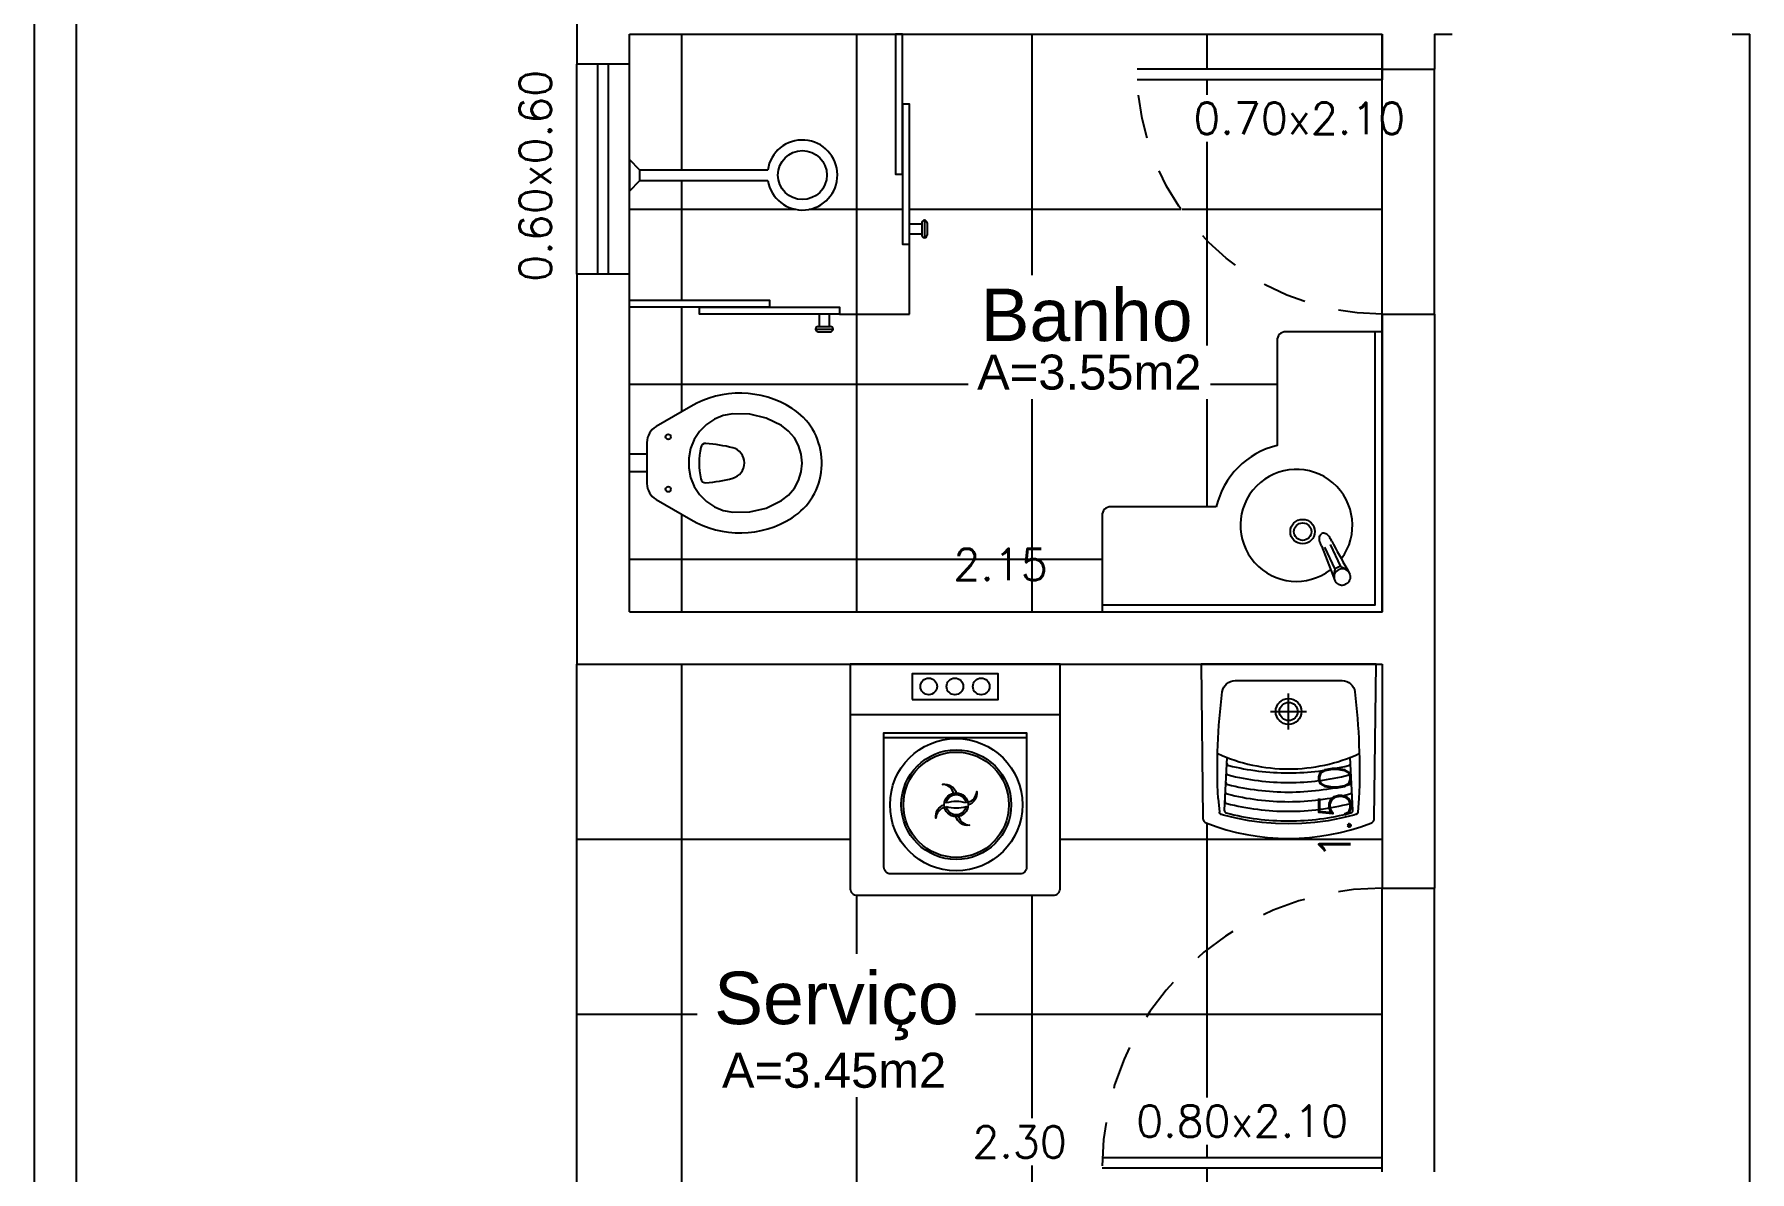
# Model space of a CAD drawing. Extents: x 1.9 to 19.2, y 1.3 to 23.7.
# Drawn here: x 9.214 to 14.114, y 10.322 to 13.572 of the extents above; entities that cross this region are included whole.
import ezdxf
from ezdxf.enums import TextEntityAlignment as Align

# ---------------------------------------------------------------- set-up
doc = ezdxf.new("R2010")
doc.units = 0
doc.linetypes.add('HIDDEN2', pattern=[0.1875, 0.125, -0.0625])
doc.layers.get('0').update_dxf_attribs({"linetype": 'CONTINUOUS'})
for name, color, linetype in [('ARQ-BANHO_COZINHA_SERVIÇO', 150, 'CONTINUOUS'), ('ARQ-ESQUADRIAS', 53, 'CONTINUOUS'), ('ARQ-LINHA-FINA', 1, 'CONTINUOUS'), ('ARQ-MÓVEIS_E_ELETRO', 16, 'CONTINUOUS'), ('ARQ-PISO', 140, 'CONTINUOUS'), ('LINHA_04', 190, 'CONTINUOUS'), ('TXT_AMBIENTE', 4, 'CONTINUOUS'), ('TXT_GERAL', 9, 'CONTINUOUS'), ('TXT_ÁREA', 8, 'CONTINUOUS')]:
    doc.layers.add(name, color=color, linetype=linetype)
doc.styles.add('ARIAL', font='arial.ttf')
doc.styles.get("Standard").update_dxf_attribs({"font": 'arial.ttf'})
doc.styles.add('TEXTO03', font='romans.shx')

# ---------------------------------------------------------------- blocks, each defined once
blk = doc.blocks.new('*X70')
at = {"layer": 'ARQ-PISO', "linetype": 'CONTINUOUS'}
for p, q in [((11.0645, 13.1843), (11.0645, 13.5724)), ((11.5645, 12.7724), (11.5645, 13.5724)), ((12.0645, 12.8837), (12.0645, 13.5724)), ((12.5645, 13.4724), (12.5645, 13.5724)), ((13.0645, 13.4724), (13.0645, 13.5724)), ((12.5645, 13.3998), (12.5645, 13.4424)), ((13.0645, 13.3998), (13.0645, 13.4424)), ((12.5645, 12.9862), (12.5645, 13.2648)), ((13.0645, 12.7724), (13.0645, 13.2648)), ((11.0645, 12.8124), (11.0645, 13.1543)), ((10.9145, 13.0724), (11.3897, 13.0724)), ((11.4274, 13.0724), (11.6945, 13.0724)), ((11.7145, 13.0724), (12.4906, 13.0724)), ((12.4933, 13.0724), (13.0645, 13.0724)), ((12.5645, 12.683), (12.5645, 12.9852)), ((11.0645, 12.4945), (11.0645, 12.7924)), ((11.5645, 11.9224), (11.5645, 12.7724)), ((13.0645, 12.7224), (13.0645, 12.7724)), ((10.9145, 12.5724), (11.882, 12.5724)), ((12.574, 12.5724), (12.7645, 12.5724)), ((12.0645, 11.9224), (12.0645, 12.5297)), ((12.5645, 12.2224), (12.5645, 12.5297)), ((11.0645, 11.9224), (11.0645, 12.2002)), ((10.9145, 12.0724), (12.2645, 12.0724))]:
    blk.add_line(p, q, dxfattribs=at)
blk = doc.blocks.new('PORTA70')
for p, q in [((0, 0), (0, 0.7)), ((0.03, 0), (0.03, 0.7))]:
    blk.add_line(p, q)
at = {"linetype": 'HIDDEN2'}
blk.add_arc((0, 0), 0.7, 0, 90, dxfattribs=at)
at = {"layer": 'ARQ-BANHO_COZINHA_SERVIÇO'}
blk.add_line((0.03, 0), (0, 0), dxfattribs=at)
blk = doc.blocks.new('PORTA80')
for p, q in [((0, 0), (0, 0.8)), ((0.03, 0), (0.03, 0.7994)), ((0, 0), (0.03, 0))]:
    blk.add_line(p, q)
at = {"linetype": 'HIDDEN2'}
blk.add_arc((0, 0), 0.8, 0, 90, dxfattribs=at)
blk = doc.blocks.new('ADC_WC_BACIA_01-P')
for p, q in [((-0.025, 0.05), (-0.025, 0)), ((0.025, 0.05), (0.025, 0))]:
    blk.add_line(p, q)
blk.add_lwpolyline([(0.0588, 0.05, 0.266747), (0.1043, 0.0761), (0.1617, 0.1751, 0.279695), (0.1562, 0.4646), (0.1503, 0.4734), (0.1439, 0.4817), (0.137, 0.4897), (0.1297, 0.4973), (0.1219, 0.5045), (0.1137, 0.5112), (0.1052, 0.5175), (0.0963, 0.5232), (0.087, 0.5285), (0.0775, 0.5332), (0.0677, 0.5373), (0.0577, 0.5408), (0.0475, 0.5438), (0.0371, 0.5461), (0.0266, 0.5478), (0.016, 0.5489), (0.0054, 0.5495), (-0.0053, 0.5494), (-0.0159, 0.5488), (-0.0265, 0.5476), (-0.037, 0.5458), (-0.0474, 0.5435), (-0.0576, 0.5405), (-0.0677, 0.5371), (-0.0775, 0.533), (-0.087, 0.5284), (-0.0963, 0.5232), (-0.1052, 0.5175), (-0.1138, 0.5113), (-0.1219, 0.5045), (-0.1297, 0.4974), (-0.137, 0.4898), (-0.1439, 0.4817), (-0.1503, 0.4734), (-0.1562, 0.4646, 0.279689), (-0.1617, 0.1751), (-0.1043, 0.0761, 0.266747), (-0.0588, 0.05)], format="xyb", close=True)
for points in [[(0.1071, 0.4348), (0.0915, 0.4546), (0.0721, 0.471), (0.0498, 0.4832), (0.0254, 0.4908), (0, 0.4933), (-0.0254, 0.4908), (-0.0498, 0.4832), (-0.0721, 0.471), (-0.0915, 0.4546), (-0.1071, 0.4348)], [(-0.1071, 0.4348), (-0.1285, 0.3909), (-0.1399, 0.3435), (-0.1408, 0.2949)], [(0.1408, 0.2949), (0.1399, 0.3435), (0.1285, 0.3909), (0.1071, 0.4348)], [(-0.1408, 0.2949), (-0.1356, 0.268), (-0.1251, 0.2427), (-0.1097, 0.2198), (-0.0901, 0.2004), (-0.067, 0.1851), (-0.0413, 0.1746), (-0.0139, 0.1692), (0.0139, 0.1692), (0.0413, 0.1746), (0.067, 0.1851), (0.0901, 0.2004), (0.1097, 0.2198), (0.1251, 0.2427), (0.1356, 0.268), (0.1408, 0.2949)]]:
    blk.add_lwpolyline(points)
blk.add_lwpolyline([(0.0432, 0.2952, 0.767754), (-0.0437, 0.2952, 0.033), (-0.056, 0.2184, 0.384665), (-0.0446, 0.2035, 0.098913), (0.0451, 0.2035, 0.384665), (0.0565, 0.2184, 0.045236), (0.0433, 0.2952)], format="xyb")
for centre in [(-0.075, 0.1108), (0.075, 0.1108)]:
    blk.add_circle(centre, 0.0075)
blk = doc.blocks.new('BOX-BANHO-80')
for p, q in [((0.5316, 0.8425), (0.5816, 0.8425)), ((0.5391, 0.85), (0.5741, 0.85)), ((0.5391, 0.835), (0.5741, 0.835)), ((0.5416, 0.8), (0.5416, 0.835)), ((0.5716, 0.835), (0.5716, 0.8)), ((0.8, 0.8), (0.6, 0.8)), ((0.8, 0.6), (0.8, 0.8)), ((0.835, 0.5716), (0.8, 0.5716)), ((0.8, 0.5416), (0.835, 0.5416)), ((0.835, 0.5391), (0.835, 0.5741)), ((0.8425, 0.5316), (0.8425, 0.5816)), ((0.85, 0.5391), (0.85, 0.5741))]:
    blk.add_line(p, q)
for points in [[(0.2, 0.78), (0.6, 0.78), (0.6, 0.8), (0.2, 0.8)], [(0, 0.76), (0.4, 0.76), (0.4, 0.78), (0, 0.78)], [(0.78, 0.2), (0.78, 0.6), (0.8, 0.6), (0.8, 0.2)], [(0.76, 0), (0.76, 0.4), (0.78, 0.4), (0.78, 0)]]:
    blk.add_lwpolyline(points, close=True)
for centre, start, end in [((0.5391, 0.8425), 90, 270), ((0.5741, 0.8425), 270, 90), ((0.8425, 0.5741), 360, 180), ((0.8425, 0.5391), 180, 360)]:
    blk.add_arc(centre, 0.0075, start, end)
blk = doc.blocks.new('ADC_WC_LAV-BANC_CUBA-RD4-8')
for p, q in [((0.1879, 0.1733), (0.1049, 0.1411)), ((0.1215, 0.1342), (0.1846, 0.1636)), ((0.129, 0.1181), (0.1921, 0.1475)), ((0.1992, 0.1775), (0.2024, 0.1784)), ((0.2024, 0.1784), (0.2057, 0.179)), ((0.2057, 0.179), (0.209, 0.1793)), ((0.209, 0.1793), (0.2118, 0.1791)), ((0.2118, 0.1791), (0.2146, 0.1786)), ((0.2122, 0.1498), (0.2149, 0.1516)), ((0.2146, 0.1786), (0.2173, 0.1777)), ((0.2149, 0.1516), (0.2175, 0.1537)), ((0.2173, 0.1777), (0.2198, 0.1763)), ((0.2175, 0.1537), (0.2198, 0.1561)), ((0.2198, 0.1763), (0.2219, 0.1744)), ((0.2198, 0.1561), (0.2215, 0.1583)), ((0.2215, 0.1583), (0.2229, 0.1608)), ((0.2219, 0.1744), (0.2235, 0.1719)), ((0.2229, 0.1608), (0.2239, 0.1635)), ((0.2243, 0.1692), (0.2235, 0.1719)), ((0.2239, 0.1635), (0.2244, 0.1663)), ((0.2244, 0.1663), (0.2243, 0.1692)), ((0.0768, 0.1188), (0.0763, 0.1157)), ((0.0763, 0.1157), (0.0763, 0.1127)), ((0.0763, 0.1127), (0.0767, 0.1098)), ((0.0767, 0.1098), (0.0774, 0.107)), ((0.0777, 0.122), (0.0768, 0.1188)), ((0.0774, 0.107), (0.0785, 0.1043)), ((0.0791, 0.1252), (0.0777, 0.122)), ((0.0798, 0.1018), (0.0785, 0.1043)), ((0.0811, 0.1283), (0.0791, 0.1252)), ((0.0815, 0.0994), (0.0798, 0.1018)), ((0.0838, 0.1312), (0.0811, 0.1283)), ((0.0835, 0.0973), (0.0815, 0.0994)), ((0.0872, 0.1338), (0.0838, 0.1312)), ((0.0911, 0.1358), (0.0872, 0.1338)), ((0.1049, 0.1411), (0.0911, 0.1358)), ((0.1055, 0.141), (0.1086, 0.1381)), ((0.1086, 0.1381), (0.1124, 0.1359)), ((0.1237, 0.1009), (0.1107, 0.0938)), ((0.1124, 0.1359), (0.1166, 0.1346)), ((0.1166, 0.1346), (0.1212, 0.1343)), ((0.1237, 0.1057), (0.1245, 0.11)), ((0.1239, 0.1014), (0.1237, 0.1057)), ((0.1245, 0.11), (0.1262, 0.1141)), ((0.1262, 0.1141), (0.1289, 0.1177)), ((0.2016, 0.1438), (0.2066, 0.1465)), ((0.0858, 0.0954), (0.0835, 0.0973)), ((0.0885, 0.0937), (0.0858, 0.0954)), ((0.0915, 0.0923), (0.0885, 0.0937)), ((0.0949, 0.0914), (0.0915, 0.0923)), ((0.0986, 0.0909), (0.0949, 0.0914)), ((0.1025, 0.0911), (0.0986, 0.0909)), ((0.1066, 0.092), (0.1025, 0.0911)), ((0.1107, 0.0938), (0.1066, 0.092))]:
    blk.add_line(p, q)
blk.add_lwpolyline([(0.3, 0.4736), (0.3, 0.775, 0.414214), (0.275, 0.8), (0, 0.8), (0, 0), (0.8, 0), (0.8, 0.275, 0.414214), (0.775, 0.3), (0.4751, 0.3, 0.283385)], format="xyb", close=True)
blk.add_lwpolyline([(0.02, 0.8), (0.02, 0.02), (0.8, 0.02)])
for radius in [0.035, 0.025]:
    blk.add_circle((0.229, 0.2271), radius)
for centre, radius, start, end in [((0.2467, 0.2448), 0.16, 233.308, 217.6671), ((-0.0289, 0.7337), 0.6009, 291.1441, 291.6859), ((0.2256, 0.0955), 0.0862, 107.7963, 112.0872), ((0.1663, 0.2227), 0.0862, 297.9125, 302.2039), ((0.0995, 0.1141), 0.0232, 298.8303, 111.1697), ((0.1212, 0.1338), 0.000505, 48.6217, 93.3006), ((0.1068, 0.1175), 0.0222, 25.0005, 48.605), ((1.2492, -1.8513), 2.2535, 117.7032, 119.9663), ((0.1068, 0.1175), 0.0222, 1.3935, 25.001), ((0.1285, 0.1181), 0.000505, 316.71, 1.3782)]:
    blk.add_arc(centre, radius, start, end)
blk = doc.blocks.new('ADC_CHUVEIRO')
for p, q in [((0, 0.045), (0, -0.045)), ((0.03, 0.015), (0, 0.045)), ((0.395, 0.015), (0.03, 0.015)), ((0.03, -0.015), (0.03, 0.015)), ((0, -0.045), (0.03, -0.015)), ((0.03, -0.015), (0.3953, -0.015))]:
    blk.add_line(p, q)
blk.add_circle((0.494, 0.0009), 0.07)
blk.add_arc((0.494, 0.0009), 0.1, 189.1456, 171.891)
blk = doc.blocks.new('*X71')
at = {"layer": 'ARQ-PISO', "linetype": 'CONTINUOUS'}
for p, q in [((11.0645, 10.2724), (11.0645, 11.7724)), ((10.7645, 11.2724), (11.5449, 11.2724)), ((12.1449, 11.2724), (13.0645, 11.2724)), ((12.5645, 10.9522), (12.5645, 11.318)), ((11.5645, 10.9449), (11.5645, 11.1124)), ((12.0645, 10.4749), (12.0645, 11.1124)), ((12.5645, 10.5341), (12.5645, 10.9519)), ((10.7645, 10.7724), (11.1079, 10.7724)), ((11.9034, 10.7724), (12.3969, 10.7724)), ((12.3986, 10.7724), (13.0645, 10.7724)), ((11.5645, 10.2724), (11.5645, 10.5349)), ((12.5645, 10.3624), (12.5645, 10.3991)), ((12.0645, 10.2724), (12.0645, 10.3399)), ((12.5645, 10.2724), (12.5645, 10.3324))]:
    blk.add_line(p, q, dxfattribs=at)
blk = doc.blocks.new('ADC_MOB_LAVR10KG-P')
blk.add_line((0.3, -0.1442), (-0.3, -0.1442))
for points in [[(-0.28, -0.66), (0.28, -0.66, 0.414214), (0.3, -0.64), (0.3, 0), (-0.3, 0), (-0.3, -0.64, 0.414214)], [(-0.1844, -0.599, -0.414214), (-0.2034, -0.5801), (-0.2034, -0.2096), (0.2041, -0.2096), (0.2041, -0.5801, -0.414214), (0.1852, -0.599)]]:
    blk.add_lwpolyline(points, format="xyb", close=True)
blk.add_lwpolyline([(-0.2034, -0.2096), (-0.2034, -0.1964), (0.2041, -0.1964), (0.2041, -0.2096)])
at = {"layer": 'ARQ-LINHA-FINA'}
blk.add_lwpolyline([(-0.1228, -0.1012), (0.1228, -0.1012), (0.1228, -0.0275), (-0.1228, -0.0275)], close=True, dxfattribs=at)
for points in [[(-0.0047, -0.3682, 0.33176), (-0.0358, -0.3435, -0.375558), (0.003, -0.3673)], [(0.0364, -0.3944, 0.33176), (0.0616, -0.3638, -0.375558), (0.0371, -0.4021)], [(-0.0303, -0.409, 0.33176), (-0.0549, -0.4401, -0.375558), (-0.0311, -0.4014)], [(0.0099, -0.4348, 0.33176), (0.0405, -0.4601, -0.375558), (0.0023, -0.4355)]]:
    blk.add_lwpolyline(points, format="xyb", dxfattribs=at)
for points in [[(0.0315, -0.3965, 0.144121), (-0.0256, -0.3965, -0.844102)], [(-0.0256, -0.4063, 0.144121), (0.0315, -0.4063, -0.844102)]]:
    blk.add_lwpolyline(points, format="xyb", close=True, dxfattribs=at)
for centre, radius in [((-0.0755, -0.0635), 0.0237), ((-0.0008, -0.0635), 0.0237), ((0.0744, -0.0635), 0.0237), ((0.003, -0.4014), 0.1891), ((0.003, -0.4014), 0.1569), ((0.003, -0.4014), 0.1505), ((0.003, -0.4014), 0.0341)]:
    blk.add_circle(centre, radius, dxfattribs=at)
blk = doc.blocks.new('ADC_TANQUE_50X50-P')
for p, q in [((-0.201, -0.3841), (-0.1977, -0.4227)), ((0.201, -0.3841), (0.1977, -0.4227))]:
    blk.add_line(p, q)
blk.add_lwpolyline([(-0.2354, -0.4536, 0.18605), (0.2354, -0.454, 0.307157), (0.2448, -0.4404), (0.25, 0), (-0.25, 0), (-0.2448, -0.44, 0.306694)], format="xyb", close=True)
for points in [[(-0.201, -0.384, -0.045406), (-0.1893, -0.0787, -0.376846), (-0.1526, -0.0465), (0.1527, -0.0465, -0.380551), (0.1894, -0.0792, -0.039021), (0.201, -0.384)], [(-0.2019, -0.2555, 0.107288), (0, -0.2992, 0.107288), (0.2019, -0.2555)]]:
    blk.add_lwpolyline(points, format="xyb")
blk.add_lwpolyline([(0.1977, -0.4228), (0.1977, -0.4228), (0.1977, -0.4228), (0.1977, -0.4228), (0.1977, -0.4228), (0.1977, -0.4229), (0.1977, -0.4229), (0.1977, -0.4229), (0.1977, -0.4229), (0.1977, -0.4229), (0.1977, -0.423), (0.1977, -0.423), (0.1977, -0.423), (0.1977, -0.423), (0.1977, -0.4231), (0.1977, -0.4231), (0.1977, -0.4231), (0.1977, -0.4231), (0.1977, -0.4231), (0.1977, -0.4232), (0.1977, -0.4232), (0.1977, -0.4232), (0.1977, -0.4232), (0.1977, -0.4232), (0.1976, -0.4233), (0.1976, -0.4233), (0.1976, -0.4233), (0.1976, -0.4233), (0.1976, -0.4233), (0.1976, -0.4234), (0.1976, -0.4234), (0.1976, -0.4234), (0.1976, -0.4234), (0.1976, -0.4234), (0.1976, -0.4235), (0.1976, -0.4235), (0.1976, -0.4235), (0.1976, -0.4235), (0.1976, -0.4236), (0.1976, -0.4236), (0.1976, -0.4236), (0.1976, -0.4236), (0.1976, -0.4236), (0.1976, -0.4237), (0.1976, -0.4237), (0.1976, -0.4237), (0.1976, -0.4237), (0.1975, -0.4237), (0.1975, -0.4238), (0.1975, -0.4238), (0.1975, -0.4238), (0.1975, -0.4238), (0.1975, -0.4238), (0.1975, -0.4239), (0.1975, -0.4239), (0.1975, -0.4239), (0.1975, -0.4239), (0.1975, -0.4239), (0.1975, -0.424), (0.1975, -0.424), (0.1975, -0.424), (0.1975, -0.424), (0.1975, -0.4241), (0.1975, -0.4241), (0.1975, -0.4241), (0.1974, -0.4241), (0.1974, -0.4241), (0.1974, -0.4242), (0.1974, -0.4242), (0.1974, -0.4242), (0.1974, -0.4242), (0.1974, -0.4242), (0.1974, -0.4243), (0.1974, -0.4243), (0.1974, -0.4243), (0.1974, -0.4243), (0.1974, -0.4243), (0.1974, -0.4244), (0.1974, -0.4244), (0.1973, -0.4244), (0.1973, -0.4244), (0.1973, -0.4245), (0.1973, -0.4245), (0.1973, -0.4245), (0.1973, -0.4245), (0.1973, -0.4245), (0.1973, -0.4246), (0.1973, -0.4246), (0.1973, -0.4246), (0.1973, -0.4246), (0.1973, -0.4246), (0.1973, -0.4247), (0.1972, -0.4247), (0.1972, -0.4247), (0.1972, -0.4247), (0.1972, -0.4247), (0.1972, -0.4248), (0.1972, -0.4248), (0.1972, -0.4248), (0.1972, -0.4248), (0.1972, -0.4248), (0.1972, -0.4248), (0.1972, -0.4249), (0.1972, -0.4249), (0.1972, -0.4249), (0.1971, -0.4249), (0.1971, -0.4249), (0.1971, -0.425), (0.1971, -0.425), (0.1971, -0.425), (0.1971, -0.425), (0.1971, -0.425), (0.1971, -0.425), (0.1971, -0.4251), (0.1971, -0.4251), (0.1971, -0.4251), (0.1971, -0.4251), (0.197, -0.4251), (0.197, -0.4252), (0.197, -0.4252), (0.197, -0.4252), (0.197, -0.4252), (0.197, -0.4252), (0.197, -0.4252), (0.197, -0.4253), (0.197, -0.4253), (0.197, -0.4253), (0.197, -0.4253), (0.197, -0.4253), (0.1969, -0.4253), (0.1969, -0.4254), (0.1969, -0.4254), (0.1969, -0.4254), (0.1969, -0.4254), (0.1969, -0.4254), (0.1969, -0.4255), (0.1969, -0.4255), (0.1969, -0.4255), (0.1969, -0.4255), (0.1969, -0.4255), (0.1968, -0.4255), (0.1968, -0.4256), (0.1968, -0.4256), (0.1968, -0.4256), (0.1968, -0.4256), (0.1968, -0.4256), (0.1968, -0.4257), (0.1968, -0.4257), (0.1968, -0.4257), (0.1968, -0.4257), (0.1967, -0.4257), (0.1967, -0.4257), (0.1967, -0.4258), (0.1967, -0.4258), (0.1967, -0.4258), (0.1967, -0.4258), (0.1967, -0.4258), (0.1967, -0.4259), (0.1967, -0.4259), (0.1966, -0.4259), (0.1966, -0.4259), (0.1966, -0.4259), (0.1966, -0.4259), (0.1966, -0.426), (0.1966, -0.426), (0.1966, -0.426), (0.1966, -0.426), (0.1966, -0.426), (0.1965, -0.426), (0.1965, -0.4261), (0.1965, -0.4261), (0.1965, -0.4261), (0.1965, -0.4261), (0.1965, -0.4261), (0.1965, -0.4262), (0.1965, -0.4262), (0.1965, -0.4262), (0.1964, -0.4262), (0.1964, -0.4262), (0.1964, -0.4262), (0.1964, -0.4263), (0.1964, -0.4263), (0.1964, -0.4263), (0.1964, -0.4263), (0.1964, -0.4263), (0.1963, -0.4263), (0.1963, -0.4264), (0.1963, -0.4264), (0.1963, -0.4264), (0.1963, -0.4264), (0.1963, -0.4264), (0.1963, -0.4265), (0.1963, -0.4265), (0.1962, -0.4265), (0.1962, -0.4265), (0.1962, -0.4265), (0.1962, -0.4265), (0.1962, -0.4266), (0.1962, -0.4266), (0.1962, -0.4266), (0.1962, -0.4266), (0.1961, -0.4266), (0.1961, -0.4266), (0.1961, -0.4267), (0.1961, -0.4267), (0.1961, -0.4267), (0.1961, -0.4267), (0.1961, -0.4267), (0.1961, -0.4267), (0.196, -0.4268), (0.196, -0.4268), (0.196, -0.4268), (0.196, -0.4268), (0.196, -0.4268), (0.196, -0.4268), (0.196, -0.4269), (0.1959, -0.4269), (0.1959, -0.4269), (0.1959, -0.4269), (0.1959, -0.4269), (0.1959, -0.4269), (0.1959, -0.427), (0.1959, -0.427), (0.1958, -0.427), (0.1958, -0.427), (0.1958, -0.427), (0.1958, -0.427), (0.1958, -0.4271), (0.1958, -0.4271), (0.1958, -0.4271), (0.1957, -0.4271), (0.1957, -0.4271), (0.1957, -0.4271), (0.1957, -0.4271), (0.1957, -0.4272), (0.1957, -0.4272), (0.1957, -0.4272), (0.1956, -0.4272), (0.1956, -0.4272), (0.1956, -0.4272), (0.1956, -0.4273), (0.1956, -0.4273), (0.1956, -0.4273), (0.1956, -0.4273), (0.1955, -0.4273), (0.1955, -0.4273), (0.1955, -0.4273), (0.1955, -0.4274), (0.1955, -0.4274), (0.1955, -0.4274), (0.1954, -0.4274), (0.1954, -0.4274), (0.1954, -0.4274), (0.1954, -0.4275), (0.1954, -0.4275), (0.1954, -0.4275), (0.1954, -0.4275), (0.1953, -0.4275), (0.1953, -0.4275), (0.1953, -0.4275), (0.1953, -0.4276), (0.1953, -0.4276), (0.1953, -0.4276), (0.1953, -0.4276), (0.1952, -0.4276), (0.1952, -0.4276), (0.1952, -0.4276), (0.1952, -0.4277), (0.1952, -0.4277), (0.1952, -0.4277), (0.1951, -0.4277), (0.1951, -0.4277), (0.1951, -0.4277), (0.1951, -0.4277), (0.1951, -0.4277), (0.1951, -0.4278), (0.1951, -0.4278), (0.195, -0.4278), (0.195, -0.4278), (0.195, -0.4278), (0.195, -0.4278), (0.195, -0.4278), (0.195, -0.4279), (0.1949, -0.4279), (0.1949, -0.4279), (0.1949, -0.4279), (0.1949, -0.4279), (0.1949, -0.4279), (0.1949, -0.4279), (0.1948, -0.4279), (0.1948, -0.428), (0.1948, -0.428), (0.1948, -0.428), (0.1948, -0.428), (0.1948, -0.428), (0.1947, -0.428), (0.1947, -0.428), (0.1947, -0.428), (0.1947, -0.4281), (0.1947, -0.4281), (0.1947, -0.4281), (0.1946, -0.4281), (0.1946, -0.4281), (0.1946, -0.4281), (0.1946, -0.4281), (0.1946, -0.4281), (0.1946, -0.4282), (0.1945, -0.4282), (0.1945, -0.4282), (0.1945, -0.4282), (0.1945, -0.4282), (0.1945, -0.4282), (0.1945, -0.4282), (0.1944, -0.4282), (0.1944, -0.4283), (0.1944, -0.4283), (0.1944, -0.4283), (0.1944, -0.4283), (0.1944, -0.4283), (0.1943, -0.4283), (0.1943, -0.4283), (0.1943, -0.4283), (0.1943, -0.4284), (0.1943, -0.4284), (0.1943, -0.4284), (0.1942, -0.4284), (0.1942, -0.4284), (0.1942, -0.4284), (0.1942, -0.4284), (0.1942, -0.4284), (0.1942, -0.4284), (0.1941, -0.4285), (0.1941, -0.4285), (0.1941, -0.4285), (0.1941, -0.4285), (0.1941, -0.4285), (0.1941, -0.4285), (0.194, -0.4285), (0.194, -0.4285), (0.194, -0.4285), (0.194, -0.4285), (0.194, -0.4286), (0.1939, -0.4286), (0.1939, -0.4286), (0.1939, -0.4286), (0.1939, -0.4286), (0.1939, -0.4286), (0.1939, -0.4286), (0.1938, -0.4286), (0.1938, -0.4286), (0.1938, -0.4287), (0.1938, -0.4287), (0.1938, -0.4287), (0.1938, -0.4287), (0.1937, -0.4287), (0.1937, -0.4287), (0.1937, -0.4287), (0.1937, -0.4287), (0.1937, -0.4287), (0.1936, -0.4287), (0.1936, -0.4288), (0.1936, -0.4288), (0.1936, -0.4288), (0.1936, -0.4288), (0.1936, -0.4288), (0.1935, -0.4288), (0.1935, -0.4288), (0.1935, -0.4288), (0.1935, -0.4288), (0.1935, -0.4288), (0.1934, -0.4288), (0.1934, -0.4289), (0.1934, -0.4289), (0.1934, -0.4289), (0.1934, -0.4289), (0.1934, -0.4289), (0.1933, -0.4289), (0.1933, -0.4289), (0.1933, -0.4289), (0.1933, -0.4289), (0.1933, -0.4289), (0.1932, -0.4289), (0.1932, -0.429), (0.1932, -0.429), (0.1932, -0.429), (0.1932, -0.429), (0.1932, -0.429), (0.1931, -0.429), (0.1931, -0.429), (0.1931, -0.429), (0.1931, -0.429), (0.1931, -0.429), (0.193, -0.429), (0.193, -0.429), (0.193, -0.4291), (0.193, -0.4291), (0.193, -0.4291), (0.193, -0.4291), (0.1929, -0.4291), (0.1929, -0.4291), (0.1929, -0.4291), (0.1929, -0.4291), (0.1929, -0.4291), (0.1928, -0.4291), (0.1928, -0.4291), (0.1928, -0.4291), (0.1928, -0.4291), (0.1928, -0.4292), (0.1928, -0.4292), (0.1927, -0.4292), (0.1927, -0.4292), (0.1927, -0.4292), (0.1927, -0.4292), (0.1927, -0.4292), (0.1926, -0.4292), (0.1926, -0.4292), (0.1926, -0.4292), (0.1926, -0.4292), (0.1926, -0.4292), (0.1925, -0.4292), (0.1925, -0.4292), (0.1925, -0.4292), (0.1925, -0.4293), (0.1925, -0.4293), (0.1925, -0.4293), (0.1924, -0.4293), (0.1924, -0.4293), (0.1924, -0.4293), (0.1924, -0.4293), (0.1924, -0.4293), (0.1923, -0.4293), (0.1923, -0.4293), (0.1923, -0.4293), (0.1923, -0.4293), (0.1923, -0.4293), (0.1922, -0.4293), (0.1922, -0.4293), (0.1922, -0.4293), (0.1922, -0.4294), (0.1922, -0.4294), (0.1922, -0.4294), (0.1921, -0.4294), (0.1921, -0.4294), (0.1921, -0.4294), (0.1921, -0.4294), (0.1921, -0.4294), (0.192, -0.4294), (0.192, -0.4294), (0.192, -0.4294), (0.192, -0.4294), (0.192, -0.4294), (0.1919, -0.4294), (0.1919, -0.4294), (0.1919, -0.4294), (0.1919, -0.4294), (0.1919, -0.4294), (0.1918, -0.4294), (0.1918, -0.4294), (0.1918, -0.4295), (0.1918, -0.4295), (0.1918, -0.4295), (0.1917, -0.4295), (0.1917, -0.4295), (0.1917, -0.4295), (0.1917, -0.4295), (0.1917, -0.4295), (0.1917, -0.4295), (0.1916, -0.4295), (0.1916, -0.4295), (0.1916, -0.4295), (0.1916, -0.4295), (0.1916, -0.4295), (0.1916, -0.4295), (0.1915, -0.4295), (0.1915, -0.4295), (0.1915, -0.4295), (0.1915, -0.4295), (0.1915, -0.4295), (0.1915, -0.4295), (0.1915, -0.4295), (0.1914, -0.4295), (0.1914, -0.4295), (0.1914, -0.4295), (0.1863, -0.431), (0.1497, -0.44), (0.1127, -0.4471), (0.0752, -0.4522), (0.0376, -0.4553), (0, -0.4564), (-0.0376, -0.4553), (-0.0752, -0.4522), (-0.1127, -0.4471), (-0.1497, -0.44), (-0.1863, -0.431), (-0.1914, -0.4295), (-0.1914, -0.4295), (-0.1914, -0.4295), (-0.1915, -0.4295), (-0.1915, -0.4295), (-0.1915, -0.4295), (-0.1915, -0.4295), (-0.1915, -0.4295), (-0.1915, -0.4295), (-0.1915, -0.4295), (-0.1916, -0.4295), (-0.1916, -0.4295), (-0.1916, -0.4295), (-0.1916, -0.4295), (-0.1916, -0.4295), (-0.1916, -0.4295), (-0.1917, -0.4295), (-0.1917, -0.4295), (-0.1917, -0.4295), (-0.1917, -0.4295), (-0.1917, -0.4295), (-0.1917, -0.4295), (-0.1918, -0.4295), (-0.1918, -0.4295), (-0.1918, -0.4295), (-0.1918, -0.4294), (-0.1918, -0.4294), (-0.1919, -0.4294), (-0.1919, -0.4294), (-0.1919, -0.4294), (-0.1919, -0.4294), (-0.1919, -0.4294), (-0.192, -0.4294), (-0.192, -0.4294), (-0.192, -0.4294), (-0.192, -0.4294), (-0.192, -0.4294), (-0.1921, -0.4294), (-0.1921, -0.4294), (-0.1921, -0.4294), (-0.1921, -0.4294), (-0.1921, -0.4294), (-0.1922, -0.4294), (-0.1922, -0.4294), (-0.1922, -0.4294), (-0.1922, -0.4293), (-0.1922, -0.4293), (-0.1922, -0.4293), (-0.1923, -0.4293), (-0.1923, -0.4293), (-0.1923, -0.4293), (-0.1923, -0.4293), (-0.1923, -0.4293), (-0.1924, -0.4293), (-0.1924, -0.4293), (-0.1924, -0.4293), (-0.1924, -0.4293), (-0.1924, -0.4293), (-0.1925, -0.4293), (-0.1925, -0.4293), (-0.1925, -0.4293), (-0.1925, -0.4292), (-0.1925, -0.4292), (-0.1925, -0.4292), (-0.1926, -0.4292), (-0.1926, -0.4292), (-0.1926, -0.4292), (-0.1926, -0.4292), (-0.1926, -0.4292), (-0.1927, -0.4292), (-0.1927, -0.4292), (-0.1927, -0.4292), (-0.1927, -0.4292), (-0.1927, -0.4292), (-0.1928, -0.4292), (-0.1928, -0.4292), (-0.1928, -0.4291), (-0.1928, -0.4291), (-0.1928, -0.4291), (-0.1928, -0.4291), (-0.1929, -0.4291), (-0.1929, -0.4291), (-0.1929, -0.4291), (-0.1929, -0.4291), (-0.1929, -0.4291), (-0.193, -0.4291), (-0.193, -0.4291), (-0.193, -0.4291), (-0.193, -0.4291), (-0.193, -0.429), (-0.193, -0.429), (-0.1931, -0.429), (-0.1931, -0.429), (-0.1931, -0.429), (-0.1931, -0.429), (-0.1931, -0.429), (-0.1932, -0.429), (-0.1932, -0.429), (-0.1932, -0.429), (-0.1932, -0.429), (-0.1932, -0.429), (-0.1932, -0.4289), (-0.1933, -0.4289), (-0.1933, -0.4289), (-0.1933, -0.4289), (-0.1933, -0.4289), (-0.1933, -0.4289), (-0.1934, -0.4289), (-0.1934, -0.4289), (-0.1934, -0.4289), (-0.1934, -0.4289), (-0.1934, -0.4289), (-0.1934, -0.4288), (-0.1935, -0.4288), (-0.1935, -0.4288), (-0.1935, -0.4288), (-0.1935, -0.4288), (-0.1935, -0.4288), (-0.1936, -0.4288), (-0.1936, -0.4288), (-0.1936, -0.4288), (-0.1936, -0.4288), (-0.1936, -0.4288), (-0.1936, -0.4287), (-0.1937, -0.4287), (-0.1937, -0.4287), (-0.1937, -0.4287), (-0.1937, -0.4287), (-0.1937, -0.4287), (-0.1938, -0.4287), (-0.1938, -0.4287), (-0.1938, -0.4287), (-0.1938, -0.4287), (-0.1938, -0.4286), (-0.1938, -0.4286), (-0.1939, -0.4286), (-0.1939, -0.4286), (-0.1939, -0.4286), (-0.1939, -0.4286), (-0.1939, -0.4286), (-0.1939, -0.4286), (-0.194, -0.4286), (-0.194, -0.4285), (-0.194, -0.4285), (-0.194, -0.4285), (-0.194, -0.4285), (-0.1941, -0.4285), (-0.1941, -0.4285), (-0.1941, -0.4285), (-0.1941, -0.4285), (-0.1941, -0.4285), (-0.1941, -0.4285), (-0.1942, -0.4284), (-0.1942, -0.4284), (-0.1942, -0.4284), (-0.1942, -0.4284), (-0.1942, -0.4284), (-0.1942, -0.4284), (-0.1943, -0.4284), (-0.1943, -0.4284), (-0.1943, -0.4284), (-0.1943, -0.4283), (-0.1943, -0.4283), (-0.1943, -0.4283), (-0.1944, -0.4283), (-0.1944, -0.4283), (-0.1944, -0.4283), (-0.1944, -0.4283), (-0.1944, -0.4283), (-0.1944, -0.4282), (-0.1945, -0.4282), (-0.1945, -0.4282), (-0.1945, -0.4282), (-0.1945, -0.4282), (-0.1945, -0.4282), (-0.1945, -0.4282), (-0.1946, -0.4282), (-0.1946, -0.4281), (-0.1946, -0.4281), (-0.1946, -0.4281), (-0.1946, -0.4281), (-0.1946, -0.4281), (-0.1947, -0.4281), (-0.1947, -0.4281), (-0.1947, -0.4281), (-0.1947, -0.428), (-0.1947, -0.428), (-0.1947, -0.428), (-0.1948, -0.428), (-0.1948, -0.428), (-0.1948, -0.428), (-0.1948, -0.428), (-0.1948, -0.428), (-0.1948, -0.4279), (-0.1949, -0.4279), (-0.1949, -0.4279), (-0.1949, -0.4279), (-0.1949, -0.4279), (-0.1949, -0.4279), (-0.1949, -0.4279), (-0.195, -0.4279), (-0.195, -0.4278), (-0.195, -0.4278), (-0.195, -0.4278), (-0.195, -0.4278), (-0.195, -0.4278), (-0.1951, -0.4278), (-0.1951, -0.4278), (-0.1951, -0.4277), (-0.1951, -0.4277), (-0.1951, -0.4277), (-0.1951, -0.4277), (-0.1951, -0.4277), (-0.1952, -0.4277), (-0.1952, -0.4277), (-0.1952, -0.4277), (-0.1952, -0.4276), (-0.1952, -0.4276), (-0.1952, -0.4276), (-0.1953, -0.4276), (-0.1953, -0.4276), (-0.1953, -0.4276), (-0.1953, -0.4276), (-0.1953, -0.4275), (-0.1953, -0.4275), (-0.1953, -0.4275), (-0.1954, -0.4275), (-0.1954, -0.4275), (-0.1954, -0.4275), (-0.1954, -0.4275), (-0.1954, -0.4274), (-0.1954, -0.4274), (-0.1954, -0.4274), (-0.1955, -0.4274), (-0.1955, -0.4274), (-0.1955, -0.4274), (-0.1955, -0.4273), (-0.1955, -0.4273), (-0.1955, -0.4273), (-0.1956, -0.4273), (-0.1956, -0.4273), (-0.1956, -0.4273), (-0.1956, -0.4273), (-0.1956, -0.4272), (-0.1956, -0.4272), (-0.1956, -0.4272), (-0.1957, -0.4272), (-0.1957, -0.4272), (-0.1957, -0.4272), (-0.1957, -0.4271), (-0.1957, -0.4271), (-0.1957, -0.4271), (-0.1957, -0.4271), (-0.1958, -0.4271), (-0.1958, -0.4271), (-0.1958, -0.4271), (-0.1958, -0.427), (-0.1958, -0.427), (-0.1958, -0.427), (-0.1958, -0.427), (-0.1959, -0.427), (-0.1959, -0.427), (-0.1959, -0.4269), (-0.1959, -0.4269), (-0.1959, -0.4269), (-0.1959, -0.4269), (-0.1959, -0.4269), (-0.196, -0.4269), (-0.196, -0.4268), (-0.196, -0.4268), (-0.196, -0.4268), (-0.196, -0.4268), (-0.196, -0.4268), (-0.196, -0.4268), (-0.1961, -0.4267), (-0.1961, -0.4267), (-0.1961, -0.4267), (-0.1961, -0.4267), (-0.1961, -0.4267), (-0.1961, -0.4267), (-0.1961, -0.4266), (-0.1961, -0.4266), (-0.1962, -0.4266), (-0.1962, -0.4266), (-0.1962, -0.4266), (-0.1962, -0.4266), (-0.1962, -0.4265), (-0.1962, -0.4265), (-0.1962, -0.4265), (-0.1962, -0.4265), (-0.1963, -0.4265), (-0.1963, -0.4265), (-0.1963, -0.4264), (-0.1963, -0.4264), (-0.1963, -0.4264), (-0.1963, -0.4264), (-0.1963, -0.4264), (-0.1963, -0.4263), (-0.1964, -0.4263), (-0.1964, -0.4263), (-0.1964, -0.4263), (-0.1964, -0.4263), (-0.1964, -0.4263), (-0.1964, -0.4262), (-0.1964, -0.4262), (-0.1964, -0.4262), (-0.1965, -0.4262), (-0.1965, -0.4262), (-0.1965, -0.4262), (-0.1965, -0.4261), (-0.1965, -0.4261), (-0.1965, -0.4261), (-0.1965, -0.4261), (-0.1965, -0.4261), (-0.1965, -0.426), (-0.1966, -0.426), (-0.1966, -0.426), (-0.1966, -0.426), (-0.1966, -0.426), (-0.1966, -0.426), (-0.1966, -0.4259), (-0.1966, -0.4259), (-0.1966, -0.4259), (-0.1966, -0.4259), (-0.1967, -0.4259), (-0.1967, -0.4259), (-0.1967, -0.4258), (-0.1967, -0.4258), (-0.1967, -0.4258), (-0.1967, -0.4258), (-0.1967, -0.4258), (-0.1967, -0.4257), (-0.1967, -0.4257), (-0.1968, -0.4257), (-0.1968, -0.4257), (-0.1968, -0.4257), (-0.1968, -0.4257), (-0.1968, -0.4256), (-0.1968, -0.4256), (-0.1968, -0.4256), (-0.1968, -0.4256), (-0.1968, -0.4256), (-0.1968, -0.4255), (-0.1969, -0.4255), (-0.1969, -0.4255), (-0.1969, -0.4255), (-0.1969, -0.4255), (-0.1969, -0.4255), (-0.1969, -0.4254), (-0.1969, -0.4254), (-0.1969, -0.4254), (-0.1969, -0.4254), (-0.1969, -0.4254), (-0.1969, -0.4253), (-0.197, -0.4253), (-0.197, -0.4253), (-0.197, -0.4253), (-0.197, -0.4253), (-0.197, -0.4253), (-0.197, -0.4252), (-0.197, -0.4252), (-0.197, -0.4252), (-0.197, -0.4252), (-0.197, -0.4252), (-0.197, -0.4252), (-0.197, -0.4251), (-0.1971, -0.4251), (-0.1971, -0.4251), (-0.1971, -0.4251), (-0.1971, -0.4251), (-0.1971, -0.425), (-0.1971, -0.425), (-0.1971, -0.425), (-0.1971, -0.425), (-0.1971, -0.425), (-0.1971, -0.425), (-0.1971, -0.4249), (-0.1971, -0.4249), (-0.1972, -0.4249), (-0.1972, -0.4249), (-0.1972, -0.4249), (-0.1972, -0.4248), (-0.1972, -0.4248), (-0.1972, -0.4248), (-0.1972, -0.4248), (-0.1972, -0.4248), (-0.1972, -0.4248), (-0.1972, -0.4247), (-0.1972, -0.4247), (-0.1972, -0.4247), (-0.1972, -0.4247), (-0.1973, -0.4247), (-0.1973, -0.4246), (-0.1973, -0.4246), (-0.1973, -0.4246), (-0.1973, -0.4246), (-0.1973, -0.4246), (-0.1973, -0.4245), (-0.1973, -0.4245), (-0.1973, -0.4245), (-0.1973, -0.4245), (-0.1973, -0.4245), (-0.1973, -0.4244), (-0.1973, -0.4244), (-0.1974, -0.4244), (-0.1974, -0.4244), (-0.1974, -0.4243), (-0.1974, -0.4243), (-0.1974, -0.4243), (-0.1974, -0.4243), (-0.1974, -0.4243), (-0.1974, -0.4242), (-0.1974, -0.4242), (-0.1974, -0.4242), (-0.1974, -0.4242), (-0.1974, -0.4242), (-0.1974, -0.4241), (-0.1974, -0.4241), (-0.1975, -0.4241), (-0.1975, -0.4241), (-0.1975, -0.4241), (-0.1975, -0.424), (-0.1975, -0.424), (-0.1975, -0.424), (-0.1975, -0.424), (-0.1975, -0.4239), (-0.1975, -0.4239), (-0.1975, -0.4239), (-0.1975, -0.4239), (-0.1975, -0.4239), (-0.1975, -0.4238), (-0.1975, -0.4238), (-0.1975, -0.4238), (-0.1975, -0.4238), (-0.1975, -0.4238), (-0.1975, -0.4237), (-0.1976, -0.4237), (-0.1976, -0.4237), (-0.1976, -0.4237), (-0.1976, -0.4237), (-0.1976, -0.4236), (-0.1976, -0.4236), (-0.1976, -0.4236), (-0.1976, -0.4236), (-0.1976, -0.4236), (-0.1976, -0.4235), (-0.1976, -0.4235), (-0.1976, -0.4235), (-0.1976, -0.4235), (-0.1976, -0.4234), (-0.1976, -0.4234), (-0.1976, -0.4234), (-0.1976, -0.4234), (-0.1976, -0.4234), (-0.1976, -0.4233), (-0.1976, -0.4233), (-0.1976, -0.4233), (-0.1976, -0.4233), (-0.1976, -0.4233), (-0.1977, -0.4232), (-0.1977, -0.4232), (-0.1977, -0.4232), (-0.1977, -0.4232), (-0.1977, -0.4232), (-0.1977, -0.4231), (-0.1977, -0.4231), (-0.1977, -0.4231), (-0.1977, -0.4231), (-0.1977, -0.4231), (-0.1977, -0.423), (-0.1977, -0.423), (-0.1977, -0.423), (-0.1977, -0.423), (-0.1977, -0.4229), (-0.1977, -0.4229), (-0.1977, -0.4229), (-0.1977, -0.4229), (-0.1977, -0.4229), (-0.1977, -0.4228), (-0.1977, -0.4228), (-0.1977, -0.4228), (-0.1977, -0.4228), (-0.1977, -0.4228)])
blk.add_circle((0, -0.1351), 0.0368)
at = {"layer": 'ARQ-LINHA-FINA'}
for p, q in [((0, -0.1867), (0, -0.0836)), ((-0.0515, -0.1351), (0.0515, -0.1351))]:
    blk.add_line(p, q, dxfattribs=at)
for points in [[(-0.1762, -0.2669), (-0.1838, -0.4169, 0.355933), (-0.178, -0.4249, 0.063332), (0, -0.4476, 0.063332), (0.178, -0.4249, 0.355933), (0.1838, -0.4169), (0.1762, -0.2669)], [(-0.1769, -0.2814, 0.358776), (-0.171, -0.2894, 0.060802), (0, -0.3104, 0.060802), (0.171, -0.2894, 0.358776), (0.1769, -0.2814)], [(-0.1797, -0.3356, 0.357639), (-0.1738, -0.3436, 0.061813), (0, -0.3653, 0.061813), (0.1738, -0.3436, 0.357639), (0.1797, -0.3356)], [(-0.1783, -0.3085, 0.358208), (-0.1724, -0.3165, 0.061307), (0, -0.3379, 0.061307), (0.1724, -0.3165, 0.358208), (0.1783, -0.3085)], [(-0.1824, -0.3898, 0.356502), (-0.1766, -0.3978, 0.062825), (0, -0.4202, 0.062825), (0.1766, -0.3978, 0.356502), (0.1824, -0.3898)], [(-0.1811, -0.3627, 0.35707), (-0.1752, -0.3707, 0.062319), (0, -0.3928, 0.062319), (0.1752, -0.3707, 0.35707), (0.1811, -0.3627)]]:
    blk.add_lwpolyline(points, format="xyb", dxfattribs=at)
blk.add_circle((0, -0.1351), 0.026, dxfattribs=at)

msp = doc.modelspace()

# ---------------------------------------------------------------- linework, layer by layer
at = {"layer": 'ARQ-ESQUADRIAS'}
for p, q in [((10.7645, 12.8871), (10.7645, 13.4871)), ((10.8245, 12.8871), (10.8245, 13.4871)), ((10.8545, 12.8871), (10.8545, 13.4871)), ((10.9145, 12.8871), (10.9145, 13.4871)), ((10.7645, 10.2724), (10.7645, 11.7724))]:
    msp.add_line(p, q, dxfattribs=at)
at = {"layer": 'ARQ-PISO'}
for p, q in [((9.2145, 17.7224), (9.2145, 7.4724)), ((9.3345, 17.7224), (9.3345, 7.4724)), ((13.0645, 12.7724), (13.0645, 13.4724)), ((13.2145, 12.7724), (13.2145, 13.4724)), ((13.0645, 10.3224), (13.0645, 11.1324)), ((13.2145, 10.3224), (13.2145, 11.1324))]:
    msp.add_line(p, q, dxfattribs=at)
at = {"layer": 'LINHA_04'}
for p, q in [((10.7645, 14.631), (10.7645, 13.4871)), ((10.9145, 13.4871), (10.9145, 13.5724)), ((10.9145, 13.5724), (13.0645, 13.5724)), ((13.0645, 13.5724), (13.0645, 13.4424)), ((13.2145, 13.5724), (13.2145, 13.4724)), ((13.2145, 13.5724), (13.2645, 13.5724)), ((14.0645, 13.5724), (14.1145, 13.5724)), ((14.1145, 5.1224), (14.1145, 13.5724)), ((10.9145, 13.4871), (10.7645, 13.4871)), ((13.0645, 13.4724), (13.2145, 13.4724)), ((10.7645, 12.8871), (10.7645, 11.7724)), ((10.9145, 12.8871), (10.7645, 12.8871)), ((10.9145, 11.9224), (10.9145, 12.8871)), ((10.9145, 12.8871), (10.9145, 12.8871)), ((13.0645, 12.7724), (13.0645, 11.9224)), ((13.0645, 12.7724), (13.2145, 12.7724)), ((13.2145, 12.7724), (13.2145, 11.1324)), ((10.9145, 11.9224), (13.0645, 11.9224)), ((10.7645, 11.7724), (13.0645, 11.7724)), ((13.0645, 11.7724), (13.0645, 11.1324)), ((13.0645, 11.1324), (13.2145, 11.1324))]:
    msp.add_line(p, q, dxfattribs=at)

# ---------------------------------------------------------------- block references
at = {"layer": 'ARQ-BANHO_COZINHA_SERVIÇO'}
for name, p, rotation in [('BOX-BANHO-80', (10.9145, 13.5724), 270), ('ADC_WC_LAV-BANC_CUBA-RD4-8', (13.0645, 11.9224), 90), ('ADC_WC_BACIA_01-P', (10.9145, 12.3473), 270)]:
    msp.add_blockref(name, p, dxfattribs=dict(at, rotation=rotation))
for name, p in [('ADC_CHUVEIRO', (10.9145, 13.1693)), ('ADC_TANQUE_50X50-P', (12.7973, 11.7724))]:
    msp.add_blockref(name, p, dxfattribs=at)
at = {"layer": 'ARQ-ESQUADRIAS', "xscale": -1, "rotation": 90}
msp.add_blockref('PORTA70', (13.0645, 13.4724), dxfattribs=at)
at = {"layer": 'ARQ-ESQUADRIAS', "rotation": 90.00000000000001}
msp.add_blockref('PORTA80', (13.0645, 10.3324), dxfattribs=at)
at = {"layer": 'ARQ-MÓVEIS_E_ELETRO'}
msp.add_blockref('ADC_MOB_LAVR10KG-P', (11.8449, 11.7724), dxfattribs=at)
at = {"layer": 'ARQ-PISO'}
for name in ['*X70', '*X71']:
    msp.add_blockref(name, (0, 0), dxfattribs=at)

# ---------------------------------------------------------------- texts
at = {"layer": 'TXT_AMBIENTE', "style": 'ARIAL'}
for s, p in [('Banho', (11.9173, 12.6956)), ('Serviço', (11.1563, 10.7439))]:
    msp.add_text(s, height=0.15, dxfattribs=at).set_placement(p)
at = {"layer": 'TXT_GERAL', "style": 'TEXTO03'}
msp.add_text('0.60x0.60', height=0.09, rotation=90, dxfattribs=at).set_placement((10.6459, 13.1678), align=Align.MIDDLE)
for s, p in [('0.70x2.10', (12.8279, 13.3323)), ('0.80x2.10', (12.6648, 10.4666))]:
    msp.add_text(s, height=0.09, dxfattribs=at).set_placement(p, align=Align.MIDDLE)
at = {"layer": 'TXT_GERAL', "linetype": 'CONTINUOUS', "style": 'TEXTO03'}
for s, p in [('2.15', (11.8395, 12.0124)), ('2.30', (11.894, 10.3624))]:
    msp.add_text(s, height=0.09, dxfattribs=at).set_placement(p)
msp.add_text('1.50', height=0.09, rotation=90, dxfattribs=at).set_placement((12.9745, 11.2154))
at = {"layer": 'TXT_ÁREA'}
for s, p in [('A=3.55m2', (11.9077, 12.5571)), ('A=3.45m2', (11.1787, 10.5622))]:
    msp.add_text(s, height=0.1, dxfattribs=at).set_placement(p)

doc.saveas('drawing.dxf')
